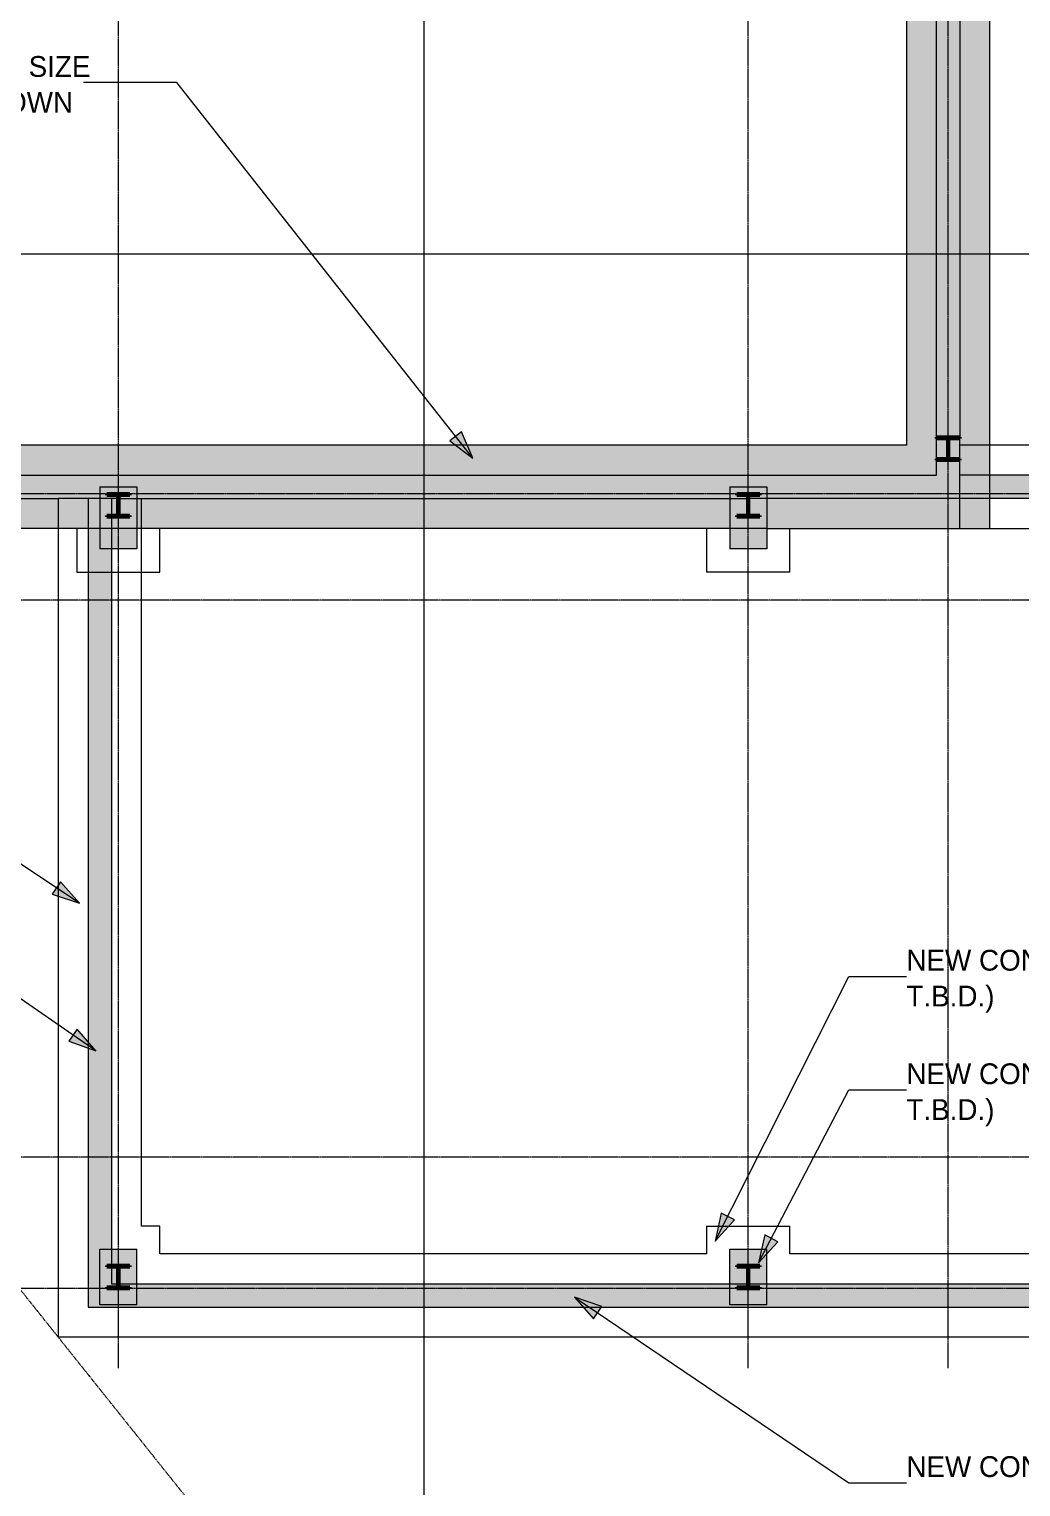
# Model space of a CAD drawing. Header units: inches. Extents: x -4066 to -1367, y 10278 to 12022.
# Drawn here: x -3605 to -3176, y 11019 to 11650 of the extents above; entities that cross this region are included whole.
import ezdxf

# ---------------------------------------------------------------- set-up
doc = ezdxf.new("R2010")
doc.units = ezdxf.units.IN
doc.header["$MEASUREMENT"] = 0
doc.linetypes.add('Double Dash 3_8_', pattern=[1, 0.375, -0.125, 0.125, -0.125, 0.125, -0.125])
doc.linetypes.add('Grid Line 1_2_', pattern=[0.875, 0.5, -0.125, 0.125, -0.125])
for name, color, linetype, lineweight in [('C-PROP-LINE', 91, 'Double Dash 3_8_', 20), ('G-ANNO-SYMB', 111, 'Continuous', 9), ('G-ANNO-TEXT', 231, 'Continuous', 9), ('S-COLS-3', 52, 'Continuous', 9), ('S-COLS-4', 52, 'Continuous', 50), ('S-FNDN', 32, 'Continuous', 13), ('S-FNDN-6', 151, 'Continuous', 13), ('S-FNDN-7', 173, 'Continuous', 13), ('S-FNDN-8', 254, 'Continuous', 13), ('S-FNDN-9', 161, 'Continuous', 13), ('S-GRID-1', 1, 'Grid Line 1_2_', 9)]:
    doc.layers.add(name, color=color, linetype=linetype, lineweight=lineweight)
for name, color, linetype, lineweight, transparency in [('S-FNDN-1', 10, 'Continuous', 13, 0.4), ('S-FNDN-2', 10, 'Continuous', 13, 0.6), ('S-FNDN-3', 32, 'Continuous', 13, 0.4)]:
    doc.layers.add(name, color=color, linetype=linetype, lineweight=lineweight, transparency=transparency)
doc.styles.add('Century Gothic', font='ufonts.com_century-gothic.ttf', dxfattribs={"height": 9})
pattern_1 = [(45, (0, 0), (-9.503515, 9.503515), []), (45, (0, 14.4), (-9.503515, 9.503515), [])]

# ---------------------------------------------------------------- blocks, each defined once
blk = doc.blocks.new('Family - ___-1264376-STRUCTURAL SCHEMATIC - 1ST FLOOR')
at = {"layer": 'C-PROP-LINE'}
blk.add_line((-4036.63, 11639.56), (-2988.48, 10327.31), dxfattribs=at)

msp = doc.modelspace()

# ---------------------------------------------------------------- hatches: boundary and pattern name
at = {"layer": 'G-ANNO-TEXT'}
for points in [[(-3413.11, 11463.95), (-3418.01, 11475.36), (-3423.06, 11471.38)], [(-3583.27, 11271.31), (-3591.51, 11280.61), (-3595.06, 11275.24)], [(-3576.25, 11207.36), (-3584.29, 11216.83), (-3587.95, 11211.55)], [(-3308.22, 11124.98), (-3299.95, 11134.26), (-3305.69, 11137.15)], [(-3289.5, 11115.62), (-3281.1, 11124.78), (-3286.81, 11127.75)], [(-3369.05, 11100.81), (-3360.92, 11091.41), (-3357.32, 11096.74)]]:
    msp.add_hatch(color=256, dxfattribs=at).paths.add_polyline_path(points, flags=0)
at = {"layer": 'S-COLS-3'}
h = msp.add_hatch(dxfattribs=at)
h.set_pattern_fill('FP_2', color=256, style=0, pattern_type=2)
h.set_pattern_definition(pattern_1)
h.paths.add_polyline_path([(-3212.45, 11463.01), (-3202.45, 11463.01), (-3202.45, 11463.57), (-3206.59, 11463.57), (-3207.08, 11463.77), (-3207.28, 11464.26), (-3207.28, 11471.74), (-3207.08, 11472.23), (-3206.59, 11472.43), (-3202.45, 11472.43), (-3202.45, 11472.99), (-3212.45, 11472.99), (-3212.45, 11472.43), (-3208.31, 11472.43), (-3207.83, 11472.23), (-3207.62, 11471.74), (-3207.62, 11464.26), (-3207.83, 11463.77), (-3208.31, 11463.57), (-3212.45, 11463.57)], flags=0)
h = msp.add_hatch(dxfattribs=at)
h.set_pattern_fill('FP_2', color=256, style=0, pattern_type=2)
h.set_pattern_definition(pattern_1)
h.paths.add_polyline_path([(-3571.45, 11438.54), (-3561.45, 11438.54), (-3561.45, 11439.1), (-3565.59, 11439.1), (-3566.08, 11439.3), (-3566.28, 11439.79), (-3566.28, 11447.27), (-3566.08, 11447.76), (-3565.59, 11447.96), (-3561.45, 11447.96), (-3561.45, 11448.52), (-3571.45, 11448.52), (-3571.45, 11447.96), (-3567.31, 11447.96), (-3566.83, 11447.76), (-3566.62, 11447.27), (-3566.62, 11439.79), (-3566.83, 11439.3), (-3567.31, 11439.1), (-3571.45, 11439.1)], flags=0)
h = msp.add_hatch(dxfattribs=at)
h.set_pattern_fill('FP_2', color=256, style=0, pattern_type=2)
h.set_pattern_definition(pattern_1)
h.paths.add_polyline_path([(-3298.95, 11438.54), (-3288.95, 11438.54), (-3288.95, 11439.1), (-3293.09, 11439.1), (-3293.58, 11439.3), (-3293.78, 11439.79), (-3293.78, 11447.27), (-3293.58, 11447.76), (-3293.09, 11447.96), (-3288.95, 11447.96), (-3288.95, 11448.52), (-3298.95, 11448.52), (-3298.95, 11447.96), (-3294.81, 11447.96), (-3294.33, 11447.76), (-3294.12, 11447.27), (-3294.12, 11439.79), (-3294.33, 11439.3), (-3294.81, 11439.1), (-3298.95, 11439.1)], flags=0)
h = msp.add_hatch(dxfattribs=at)
h.set_pattern_fill('FP_2', color=256, style=0, pattern_type=2)
h.set_pattern_definition(pattern_1)
h.paths.add_polyline_path([(-3571.45, 11104.52), (-3561.45, 11104.52), (-3561.45, 11105.08), (-3565.59, 11105.08), (-3566.08, 11105.28), (-3566.28, 11105.77), (-3566.28, 11113.25), (-3566.08, 11113.74), (-3565.59, 11113.94), (-3561.45, 11113.94), (-3561.45, 11114.5), (-3571.45, 11114.5), (-3571.45, 11113.94), (-3567.31, 11113.94), (-3566.83, 11113.74), (-3566.62, 11113.25), (-3566.62, 11105.77), (-3566.83, 11105.28), (-3567.31, 11105.08), (-3571.45, 11105.08)], flags=0)
h = msp.add_hatch(dxfattribs=at)
h.set_pattern_fill('FP_2', color=256, style=0, pattern_type=2)
h.set_pattern_definition(pattern_1)
h.paths.add_polyline_path([(-3298.95, 11104.52), (-3288.95, 11104.52), (-3288.95, 11105.08), (-3293.09, 11105.08), (-3293.58, 11105.28), (-3293.78, 11105.77), (-3293.78, 11113.25), (-3293.58, 11113.74), (-3293.09, 11113.94), (-3288.95, 11113.94), (-3288.95, 11114.5), (-3298.95, 11114.5), (-3298.95, 11113.94), (-3294.81, 11113.94), (-3294.33, 11113.74), (-3294.12, 11113.25), (-3294.12, 11105.77), (-3294.33, 11105.28), (-3294.81, 11105.08), (-3298.95, 11105.08)], flags=0)
at = {"layer": 'S-FNDN-1'}
h = msp.add_hatch(color=256, dxfattribs=at)
h.paths.add_polyline_path([(-3202.45, 11446.52), (-3202.45, 11463.01), (-3212.45, 11463.01), (-3212.45, 11446.52)], flags=0)
h.paths.add_polyline_path([(-3208.31, 11463.57), (-3207.83, 11463.77), (-3207.62, 11464.26), (-3207.62, 11471.74), (-3207.83, 11472.23), (-3208.31, 11472.43), (-3212.45, 11472.43), (-3212.45, 11463.57), (-3212.25, 11463.57)], flags=0)
h.paths.add_polyline_path([(-3202.45, 11463.57), (-3202.45, 11472.43), (-3206.59, 11472.43), (-3207.08, 11472.23), (-3207.28, 11471.74), (-3207.28, 11464.26), (-3207.08, 11463.77), (-3206.59, 11463.57)], flags=0)
h.paths.add_polyline_path([(-3206.59, 11472.99), (-3202.45, 11472.99), (-3202.45, 11747.66), (-3212.45, 11747.66), (-3212.45, 11472.99), (-3208.31, 11472.99)], flags=0)
h.paths.add_polyline_path([(-3202.45, 11748.21), (-3202.45, 11757.08), (-3206.59, 11757.08), (-3207.08, 11756.88), (-3207.28, 11756.39), (-3207.28, 11748.91), (-3207.08, 11748.42), (-3206.59, 11748.21), (-3204.12, 11748.21)], flags=0)
h.paths.add_polyline_path([(-3212.45, 11748.21), (-3208.31, 11748.21), (-3207.83, 11748.42), (-3207.62, 11748.91), (-3207.62, 11756.39), (-3207.83, 11756.88), (-3208.31, 11757.08), (-3212.45, 11757.08), (-3212.45, 11748.42)], flags=0)
h.paths.add_polyline_path([(-3203.85, 11757.64), (-3202.45, 11757.64), (-3202.45, 11816.4), (-3212.45, 11816.4), (-3212.45, 11757.64), (-3206.59, 11757.64)], flags=0)
msp.add_hatch(color=256, dxfattribs=at).paths.add_polyline_path([(-3212.45, 11446.52), (-3212.45, 11456.52), (-3774.01, 11456.52), (-3786.39, 11446.52), (-3574.45, 11446.52), (-3574.45, 11451.52), (-3558.45, 11451.52), (-3558.45, 11446.52), (-3301.95, 11446.52), (-3301.95, 11451.52), (-3285.95, 11451.52), (-3285.95, 11446.52), (-3249.43, 11446.52)], flags=0)
h = msp.add_hatch(color=256, dxfattribs=at)
h.paths.add_polyline_path([(-3301.95, 11446.52), (-3294.12, 11446.52), (-3294.12, 11447.27), (-3294.33, 11447.76), (-3294.81, 11447.96), (-3298.95, 11447.96), (-3298.95, 11448.52), (-3288.95, 11448.52), (-3288.95, 11447.96), (-3293.09, 11447.96), (-3293.58, 11447.76), (-3293.78, 11447.27), (-3293.78, 11446.52), (-3285.95, 11446.52), (-3285.95, 11451.52), (-3301.95, 11451.52), (-3301.95, 11447.96)], flags=0)
h.paths.add_polyline_path([(-3571.45, 11446.52), (-3566.62, 11446.52), (-3566.62, 11447.27), (-3566.83, 11447.76), (-3567.31, 11447.96), (-3571.45, 11447.96), (-3571.45, 11448.52), (-3561.45, 11448.52), (-3561.45, 11447.96), (-3565.59, 11447.96), (-3566.08, 11447.76), (-3566.28, 11447.27), (-3566.28, 11446.52), (-3558.45, 11446.52), (-3558.45, 11451.52), (-3574.45, 11451.52), (-3574.45, 11446.52)], flags=0)
at = {"layer": 'S-FNDN-2'}
h = msp.add_hatch(color=256, dxfattribs=at)
h.paths.add_polyline_path([(-3225.45, 11469.52), (-3207.62, 11469.52), (-3207.62, 11471.74), (-3207.83, 11472.23), (-3208.31, 11472.43), (-3212.45, 11472.43), (-3212.45, 11472.99), (-3202.45, 11472.99), (-3202.45, 11472.43), (-3206.59, 11472.43), (-3207.08, 11472.23), (-3207.28, 11471.74), (-3207.28, 11469.52), (-3189.45, 11469.52), (-3189.45, 11829.4), (-3225.45, 11829.4), (-3225.45, 11529.5)], flags=0)
h.paths.add_polyline_path([(-3208.31, 11747.66), (-3212.45, 11747.66), (-3212.45, 11748.21), (-3208.31, 11748.21), (-3207.83, 11748.42), (-3207.62, 11748.91), (-3207.62, 11756.39), (-3207.83, 11756.88), (-3208.31, 11757.08), (-3212.45, 11757.08), (-3212.45, 11757.64), (-3202.45, 11757.64), (-3202.45, 11757.08), (-3206.59, 11757.08), (-3207.08, 11756.88), (-3207.28, 11756.39), (-3207.28, 11748.91), (-3207.08, 11748.42), (-3206.59, 11748.21), (-3202.45, 11748.21), (-3202.45, 11747.66), (-3206.59, 11747.66)], flags=0)
h = msp.add_hatch(color=256, dxfattribs=at)
h.paths.add_polyline_path([(-3275.95, 11433.52), (-3202.45, 11433.52), (-3202.45, 11463.01), (-3212.45, 11463.01), (-3212.45, 11463.57), (-3208.31, 11463.57), (-3207.83, 11463.77), (-3207.62, 11464.26), (-3207.62, 11469.52), (-3778.6, 11469.52), (-3765.88, 11433.52), (-3592.45, 11433.52), (-3592.45, 11446.52), (-3574.45, 11446.52), (-3574.45, 11451.52), (-3558.45, 11451.52), (-3558.45, 11446.52), (-3556.45, 11446.52), (-3556.45, 11433.52), (-3301.95, 11433.52), (-3301.95, 11451.52), (-3285.95, 11451.52), (-3285.95, 11433.52)], flags=0)
h.paths.add_polyline_path([(-3202.45, 11463.57), (-3202.45, 11469.52), (-3207.28, 11469.52), (-3207.28, 11464.26), (-3207.08, 11463.77), (-3206.59, 11463.57)], flags=0)
h = msp.add_hatch(color=256, dxfattribs=at)
h.paths.add_polyline_path([(-3202.45, 11433.52), (-3189.45, 11433.52), (-3189.45, 11446.52), (-3202.45, 11446.52)], flags=0)
h.paths.add_polyline_path([(-3592.45, 11433.52), (-3579.45, 11433.52), (-3579.45, 11446.52), (-3592.45, 11446.52), (-3592.45, 11435)], flags=0)
h.paths.add_polyline_path([(-3558.45, 11433.52), (-3556.45, 11433.52), (-3556.45, 11446.52), (-3558.45, 11446.52), (-3558.45, 11435.08)], flags=0)
h.paths.add_polyline_path([(-3202.45, 11456.52), (-3189.45, 11456.52), (-3189.45, 11469.52), (-3202.45, 11469.52), (-3202.45, 11463.01)], flags=0)
h = msp.add_hatch(color=256, dxfattribs=at)
h.paths.add_polyline_path([(-3558.45, 11433.52), (-3558.45, 11446.52), (-3566.28, 11446.52), (-3566.28, 11439.79), (-3566.08, 11439.3), (-3565.59, 11439.1), (-3561.45, 11439.1), (-3561.45, 11438.54), (-3569.45, 11438.54), (-3569.45, 11433.52)], flags=0)
h.paths.add_polyline_path([(-3579.45, 11433.52), (-3574.45, 11433.52), (-3574.45, 11446.52), (-3579.45, 11446.52), (-3579.45, 11438.37)], flags=0)
h.paths.add_polyline_path([(-3567.31, 11439.1), (-3566.83, 11439.3), (-3566.62, 11439.79), (-3566.62, 11446.52), (-3569.45, 11446.52), (-3569.45, 11439.1)], flags=0)
h.paths.add_polyline_path([(-3202.45, 11446.52), (-3189.45, 11446.52), (-3189.45, 11456.52), (-3202.45, 11456.52)], flags=0)
h = msp.add_hatch(color=256, dxfattribs=at)
h.paths.add_polyline_path([(-3285.95, 11433.52), (-3285.95, 11451.52), (-3301.95, 11451.52), (-3301.95, 11433.52), (-3288.95, 11433.52)], flags=0)
h.paths.add_polyline_path([(-3298.95, 11438.54), (-3298.95, 11439.1), (-3294.81, 11439.1), (-3294.33, 11439.3), (-3294.12, 11439.79), (-3294.12, 11447.27), (-3294.33, 11447.76), (-3294.81, 11447.96), (-3298.95, 11447.96), (-3298.95, 11448.52), (-3288.95, 11448.52), (-3288.95, 11447.96), (-3293.09, 11447.96), (-3293.58, 11447.76), (-3293.78, 11447.27), (-3293.78, 11439.79), (-3293.58, 11439.3), (-3293.09, 11439.1), (-3288.95, 11439.1), (-3288.95, 11438.54), (-3294.81, 11438.54)], flags=0)
h.paths.add_polyline_path([(-3566.28, 11446.52), (-3558.45, 11446.52), (-3558.45, 11451.52), (-3574.45, 11451.52), (-3574.45, 11446.52), (-3566.62, 11446.52), (-3566.62, 11447.27), (-3566.83, 11447.76), (-3567.31, 11447.96), (-3571.45, 11447.96), (-3571.45, 11448.52), (-3561.45, 11448.52), (-3561.45, 11447.96), (-3565.59, 11447.96), (-3566.08, 11447.76), (-3566.28, 11447.27)], flags=0)
msp.add_hatch(color=256, dxfattribs=at).paths.add_polyline_path([(-3569.45, 11433.52), (-3569.45, 11438.54), (-3571.45, 11438.54), (-3571.45, 11439.1), (-3569.45, 11439.1), (-3569.45, 11446.52), (-3574.45, 11446.52), (-3574.45, 11433.52)], flags=0)
at = {"layer": 'S-FNDN-3'}
h = msp.add_hatch(color=256, dxfattribs=at)
h.paths.add_polyline_path([(-3574.45, 11424.64), (-3558.45, 11424.64), (-3558.45, 11451.52), (-3574.45, 11451.52), (-3574.45, 11438.25)], flags=0)
h.paths.add_polyline_path([(-3571.45, 11438.54), (-3571.45, 11439.1), (-3567.31, 11439.1), (-3566.83, 11439.3), (-3566.62, 11439.79), (-3566.62, 11447.27), (-3566.83, 11447.76), (-3567.31, 11447.96), (-3571.45, 11447.96), (-3571.45, 11448.52), (-3561.45, 11448.52), (-3561.45, 11447.96), (-3565.59, 11447.96), (-3566.08, 11447.76), (-3566.28, 11447.27), (-3566.28, 11439.79), (-3566.08, 11439.3), (-3565.59, 11439.1), (-3561.45, 11439.1), (-3561.45, 11438.54), (-3567.31, 11438.54)], flags=0)
h = msp.add_hatch(color=256, dxfattribs=at)
h.paths.add_polyline_path([(-3301.95, 11424.64), (-3285.95, 11424.64), (-3285.95, 11451.52), (-3301.95, 11451.52), (-3301.95, 11438.25)], flags=0)
h.paths.add_polyline_path([(-3298.95, 11438.54), (-3298.95, 11439.1), (-3294.81, 11439.1), (-3294.33, 11439.3), (-3294.12, 11439.79), (-3294.12, 11447.27), (-3294.33, 11447.76), (-3294.81, 11447.96), (-3298.95, 11447.96), (-3298.95, 11448.52), (-3288.95, 11448.52), (-3288.95, 11447.96), (-3293.09, 11447.96), (-3293.58, 11447.76), (-3293.78, 11447.27), (-3293.78, 11439.79), (-3293.58, 11439.3), (-3293.09, 11439.1), (-3288.95, 11439.1), (-3288.95, 11438.54), (-3294.81, 11438.54)], flags=0)
h = msp.add_hatch(color=256, dxfattribs=at)
h.paths.add_polyline_path([(-3026.33, 11446.52), (-3026.2, 11446.52), (-3026.2, 11456.52), (-3026.33, 11456.52)], flags=0)
h.paths.add_polyline_path([(-3040.96, 11446.52), (-3036.33, 11446.52), (-3036.33, 11447.96), (-3040.47, 11447.96), (-3040.96, 11447.76), (-3041.16, 11447.27), (-3041.16, 11446.52)], flags=0)
h.paths.add_polyline_path([(-3041.5, 11446.52), (-3041.5, 11447.27), (-3041.7, 11447.76), (-3042.19, 11447.96), (-3046.33, 11447.96), (-3046.33, 11448.52), (-3036.33, 11448.52), (-3036.33, 11456.52), (-3202.45, 11456.52), (-3202.45, 11446.52), (-3041.7, 11446.52)], flags=0)
msp.add_hatch(color=256, dxfattribs=at).paths.add_polyline_path([(-3579.45, 11096.52), (-3569.45, 11096.52), (-3569.45, 11104.52), (-3571.45, 11104.52), (-3571.45, 11105.08), (-3569.45, 11105.08), (-3569.45, 11113.94), (-3571.45, 11113.94), (-3571.45, 11114.5), (-3569.45, 11114.5), (-3569.45, 11438.54), (-3571.45, 11438.54), (-3571.45, 11439.1), (-3569.45, 11439.1), (-3569.45, 11446.52), (-3579.45, 11446.52), (-3579.45, 11104.52)], flags=0)
h = msp.add_hatch(color=256, dxfattribs=at)
h.paths.add_polyline_path([(-3574.45, 11097.51), (-3558.45, 11097.51), (-3558.45, 11121.51), (-3574.45, 11121.51), (-3574.45, 11104.52)], flags=0)
h.paths.add_polyline_path([(-3561.45, 11104.52), (-3571.45, 11104.52), (-3571.45, 11105.08), (-3567.31, 11105.08), (-3566.83, 11105.28), (-3566.62, 11105.77), (-3566.62, 11113.25), (-3566.83, 11113.74), (-3567.31, 11113.94), (-3571.45, 11113.94), (-3571.45, 11114.5), (-3561.45, 11114.5), (-3561.45, 11113.94), (-3565.59, 11113.94), (-3566.08, 11113.74), (-3566.28, 11113.25), (-3566.28, 11105.77), (-3566.08, 11105.28), (-3565.59, 11105.08), (-3561.45, 11105.08)], flags=0)
h = msp.add_hatch(color=256, dxfattribs=at)
h.paths.add_polyline_path([(-3301.95, 11097.51), (-3285.95, 11097.51), (-3285.95, 11121.51), (-3301.95, 11121.51), (-3301.95, 11104.52)], flags=0)
h.paths.add_polyline_path([(-3288.95, 11104.52), (-3298.95, 11104.52), (-3298.95, 11105.08), (-3294.81, 11105.08), (-3294.33, 11105.28), (-3294.12, 11105.77), (-3294.12, 11113.25), (-3294.33, 11113.74), (-3294.81, 11113.94), (-3298.95, 11113.94), (-3298.95, 11114.5), (-3288.95, 11114.5), (-3288.95, 11113.94), (-3293.09, 11113.94), (-3293.58, 11113.74), (-3293.78, 11113.25), (-3293.78, 11105.77), (-3293.58, 11105.28), (-3293.09, 11105.08), (-3288.95, 11105.08)], flags=0)
h = msp.add_hatch(color=256, dxfattribs=at)
h.paths.add_polyline_path([(-3026.2, 11096.52), (-3026.2, 11106.52), (-3041.16, 11106.52), (-3041.16, 11105.77), (-3040.96, 11105.28), (-3040.47, 11105.08), (-3036.33, 11105.08), (-3036.33, 11104.52), (-3046.33, 11104.52), (-3046.33, 11105.08), (-3042.19, 11105.08), (-3041.7, 11105.28), (-3041.5, 11105.77), (-3041.5, 11106.52), (-3293.78, 11106.52), (-3293.78, 11105.77), (-3293.58, 11105.28), (-3293.09, 11105.08), (-3288.95, 11105.08), (-3288.95, 11104.52), (-3298.95, 11104.52), (-3298.95, 11105.08), (-3294.81, 11105.08), (-3294.33, 11105.28), (-3294.12, 11105.77), (-3294.12, 11106.52), (-3566.28, 11106.52), (-3566.28, 11105.77), (-3566.08, 11105.28), (-3565.59, 11105.08), (-3561.45, 11105.08), (-3561.45, 11104.52), (-3569.45, 11104.52), (-3569.45, 11096.52), (-3036.33, 11096.52)], flags=0)
h.paths.add_polyline_path([(-3569.45, 11105.08), (-3567.31, 11105.08), (-3566.83, 11105.28), (-3566.62, 11105.77), (-3566.62, 11106.52), (-3569.45, 11106.52), (-3569.45, 11105.28)], flags=0)

# ---------------------------------------------------------------- linework, layer by layer
at = {"layer": 'G-ANNO-SYMB'}
for p, q in [((-3434.23, 11847.41), (-3434.23, 10300.09)), ((-4007.91, 11552.4), (-1529.83, 11552.4))]:
    msp.add_line(p, q, dxfattribs=at)
at = {"layer": 'G-ANNO-TEXT'}
for p, q in [((-3541.22, 11626.46), (-3581.55, 11626.46)), ((-3413.11, 11463.95), (-3541.22, 11626.46)), ((-3418.01, 11475.36), (-3423.06, 11471.38)), ((-3423.06, 11471.38), (-3413.11, 11463.95)), ((-3413.11, 11463.95), (-3418.01, 11475.36)), ((-3583.27, 11271.31), (-3634.04, 11304.85)), ((-3591.51, 11280.61), (-3595.06, 11275.24)), ((-3583.27, 11271.31), (-3591.51, 11280.61)), ((-3595.06, 11275.24), (-3583.27, 11271.31)), ((-3576.25, 11207.36), (-3634.04, 11247.38)), ((-3308.22, 11124.98), (-3250.5, 11239.64)), ((-3250.5, 11239.64), (-3225.54, 11239.64)), ((-3584.29, 11216.83), (-3587.95, 11211.55)), ((-3587.95, 11211.55), (-3576.25, 11207.36)), ((-3576.25, 11207.36), (-3584.29, 11216.83)), ((-3289.5, 11115.62), (-3250.5, 11190.5)), ((-3250.5, 11190.5), (-3225.54, 11190.5)), ((-3305.69, 11137.15), (-3308.22, 11124.98)), ((-3299.95, 11134.26), (-3305.69, 11137.15)), ((-3308.22, 11124.98), (-3299.95, 11134.26)), ((-3286.81, 11127.75), (-3289.5, 11115.62)), ((-3289.5, 11115.62), (-3281.1, 11124.78)), ((-3281.1, 11124.78), (-3286.81, 11127.75)), ((-3369.05, 11100.81), (-3360.92, 11091.41)), ((-3357.32, 11096.74), (-3369.05, 11100.81)), ((-3369.05, 11100.81), (-3250.5, 11020.47)), ((-3360.92, 11091.41), (-3357.32, 11096.74)), ((-3250.5, 11020.47), (-3225.54, 11020.47))]:
    msp.add_line(p, q, dxfattribs=at)
at = {"layer": 'S-COLS-4'}
for p, q in [((-3202.45, 11472.99), (-3212.45, 11472.99)), ((-3212.45, 11472.99), (-3212.45, 11472.43)), ((-3212.45, 11472.43), (-3208.31, 11472.43)), ((-3207.62, 11471.74), (-3207.62, 11464.26)), ((-3207.28, 11464.26), (-3207.28, 11471.74)), ((-3206.59, 11472.43), (-3202.45, 11472.43)), ((-3202.45, 11472.43), (-3202.45, 11472.99)), ((-3208.31, 11463.57), (-3212.45, 11463.57)), ((-3212.45, 11463.57), (-3212.45, 11463.01)), ((-3202.45, 11463.57), (-3206.59, 11463.57)), ((-3202.45, 11463.01), (-3202.45, 11463.57)), ((-3212.45, 11463.01), (-3202.45, 11463.01)), ((-3561.45, 11448.52), (-3571.45, 11448.52)), ((-3571.45, 11448.52), (-3571.45, 11447.96)), ((-3571.45, 11447.96), (-3567.31, 11447.96)), ((-3566.62, 11447.27), (-3566.62, 11439.79)), ((-3566.28, 11439.79), (-3566.28, 11447.27)), ((-3565.59, 11447.96), (-3561.45, 11447.96)), ((-3561.45, 11447.96), (-3561.45, 11448.52)), ((-3288.95, 11448.52), (-3298.95, 11448.52)), ((-3298.95, 11448.52), (-3298.95, 11447.96)), ((-3298.95, 11447.96), (-3294.81, 11447.96)), ((-3294.12, 11447.27), (-3294.12, 11439.79)), ((-3293.78, 11439.79), (-3293.78, 11447.27)), ((-3293.09, 11447.96), (-3288.95, 11447.96)), ((-3288.95, 11447.96), (-3288.95, 11448.52)), ((-3567.31, 11439.1), (-3571.45, 11439.1)), ((-3571.45, 11439.1), (-3571.45, 11438.54)), ((-3571.45, 11438.54), (-3561.45, 11438.54)), ((-3561.45, 11439.1), (-3565.59, 11439.1)), ((-3561.45, 11438.54), (-3561.45, 11439.1)), ((-3294.81, 11439.1), (-3298.95, 11439.1)), ((-3298.95, 11439.1), (-3298.95, 11438.54)), ((-3298.95, 11438.54), (-3288.95, 11438.54)), ((-3288.95, 11439.1), (-3293.09, 11439.1)), ((-3288.95, 11438.54), (-3288.95, 11439.1)), ((-3561.45, 11114.5), (-3571.45, 11114.5)), ((-3571.45, 11114.5), (-3571.45, 11113.94)), ((-3571.45, 11113.94), (-3567.31, 11113.94)), ((-3566.62, 11113.25), (-3566.62, 11105.77)), ((-3566.28, 11105.77), (-3566.28, 11113.25)), ((-3565.59, 11113.94), (-3561.45, 11113.94)), ((-3561.45, 11113.94), (-3561.45, 11114.5)), ((-3288.95, 11114.5), (-3298.95, 11114.5)), ((-3298.95, 11114.5), (-3298.95, 11113.94)), ((-3298.95, 11113.94), (-3294.81, 11113.94)), ((-3294.12, 11113.25), (-3294.12, 11105.77)), ((-3293.78, 11105.77), (-3293.78, 11113.25)), ((-3293.09, 11113.94), (-3288.95, 11113.94)), ((-3288.95, 11113.94), (-3288.95, 11114.5)), ((-3567.31, 11105.08), (-3571.45, 11105.08)), ((-3571.45, 11105.08), (-3571.45, 11104.52)), ((-3571.45, 11104.52), (-3561.45, 11104.52)), ((-3561.45, 11105.08), (-3565.59, 11105.08)), ((-3561.45, 11104.52), (-3561.45, 11105.08)), ((-3294.81, 11105.08), (-3298.95, 11105.08)), ((-3298.95, 11105.08), (-3298.95, 11104.52)), ((-3298.95, 11104.52), (-3288.95, 11104.52)), ((-3288.95, 11105.08), (-3293.09, 11105.08)), ((-3288.95, 11104.52), (-3288.95, 11105.08))]:
    msp.add_line(p, q, dxfattribs=at)
for centre, start, end in [((-3208.31, 11471.74), 0, 90), ((-3206.59, 11471.74), 90, 180), ((-3208.31, 11464.26), 270, 0), ((-3206.59, 11464.26), 180, 270), ((-3567.31, 11447.27), 0, 90), ((-3565.59, 11447.27), 90, 180), ((-3294.81, 11447.27), 0, 90), ((-3293.09, 11447.27), 90, 180), ((-3567.31, 11439.79), 270, 0), ((-3565.59, 11439.79), 180, 270), ((-3294.81, 11439.79), 270, 0), ((-3293.09, 11439.79), 180, 270), ((-3567.31, 11113.25), 0, 90), ((-3565.59, 11113.25), 90, 180), ((-3294.81, 11113.25), 0, 90), ((-3293.09, 11113.25), 90, 180), ((-3567.31, 11105.77), 270, 0), ((-3565.59, 11105.77), 180, 270), ((-3294.81, 11105.77), 270, 0), ((-3293.09, 11105.77), 180, 270)]:
    msp.add_arc(centre, 0.691, start, end, dxfattribs=at)
at = {"layer": 'S-FNDN'}
for p, q in [((-3049.33, 11469.52), (-3202.45, 11469.52)), ((-3202.45, 11433.52), (-3202.45, 11463.57)), ((-3574.45, 11451.52), (-3574.45, 11424.64)), ((-3574.45, 11451.52), (-3558.45, 11451.52)), ((-3558.45, 11451.52), (-3558.45, 11424.64)), ((-3301.95, 11451.52), (-3301.95, 11424.64)), ((-3301.95, 11451.52), (-3285.95, 11451.52)), ((-3285.95, 11451.52), (-3285.95, 11424.64)), ((-3026.2, 11456.52), (-3202.45, 11456.52)), ((-3566.62, 11446.52), (-3592.45, 11446.52)), ((-3592.45, 11446.52), (-3592.45, 11083.52)), ((-3579.45, 11446.52), (-3579.45, 11096.52)), ((-3569.45, 11446.52), (-3569.45, 11439.1)), ((-3566.28, 11446.52), (-3556.45, 11446.52)), ((-3556.45, 11131.51), (-3556.45, 11446.52)), ((-3041.5, 11446.52), (-3293.78, 11446.52)), ((-3569.45, 11438.54), (-3569.45, 11114.5)), ((-3584.45, 11433.52), (-3584.45, 11414.64)), ((-3548.45, 11414.64), (-3548.45, 11433.52)), ((-3311.95, 11433.52), (-3311.95, 11414.64)), ((-3285.95, 11433.52), (-3049.33, 11433.52)), ((-3275.95, 11414.64), (-3275.95, 11433.52)), ((-3558.45, 11424.64), (-3574.45, 11424.64)), ((-3285.95, 11424.64), (-3301.95, 11424.64)), ((-3584.45, 11414.64), (-3548.45, 11414.64)), ((-3275.95, 11414.64), (-3311.95, 11414.64)), ((-3548.45, 11131.51), (-3556.45, 11131.51)), ((-3548.45, 11119.52), (-3548.45, 11131.51)), ((-3311.95, 11131.51), (-3275.95, 11131.51)), ((-3311.95, 11131.51), (-3311.95, 11119.52)), ((-3275.95, 11119.52), (-3275.95, 11131.51)), ((-3574.45, 11097.51), (-3574.45, 11121.51)), ((-3574.45, 11121.51), (-3558.45, 11121.51)), ((-3558.45, 11097.51), (-3558.45, 11121.51)), ((-3311.95, 11119.52), (-3548.45, 11119.52)), ((-3301.95, 11097.51), (-3301.95, 11121.51)), ((-3301.95, 11121.51), (-3285.95, 11121.51)), ((-3285.95, 11097.51), (-3285.95, 11121.51)), ((-3059.33, 11119.52), (-3275.95, 11119.52)), ((-3569.45, 11113.94), (-3569.45, 11106.52)), ((-3569.45, 11106.52), (-3566.62, 11106.52)), ((-3566.28, 11106.52), (-3294.12, 11106.52)), ((-3293.78, 11106.52), (-3041.5, 11106.52)), ((-3558.45, 11097.51), (-3574.45, 11097.51)), ((-3285.95, 11097.51), (-3301.95, 11097.51)), ((-3579.45, 11096.52), (-3026.2, 11096.52)), ((-3039.2, 11083.52), (-3592.45, 11083.52))]:
    msp.add_line(p, q, dxfattribs=at)
at = {"layer": 'S-FNDN-6'}
for p, q in [((-3212.45, 11472.99), (-3212.45, 11472.43)), ((-3770.47, 11446.52), (-3592.45, 11446.52)), ((-3556.45, 11446.52), (-3294.12, 11446.52))]:
    msp.add_line(p, q, dxfattribs=at)
at = {"layer": 'S-FNDN-7'}
for p, q in [((-3225.45, 11829.4), (-3225.45, 11469.52)), ((-3189.45, 11469.52), (-3189.45, 11793.4)), ((-3202.45, 11757.64), (-3202.45, 11472.43)), ((-3212.45, 11472.99), (-3212.45, 11747.66)), ((-3212.45, 11456.52), (-3212.45, 11472.43)), ((-3225.45, 11469.52), (-3778.6, 11469.52)), ((-3774.01, 11456.52), (-3212.45, 11456.52))]:
    msp.add_line(p, q, dxfattribs=at)
at = {"layer": 'S-FNDN-8'}
msp.add_line((-3202.45, 11463.57), (-3202.45, 11472.43), dxfattribs=at)
at = {"layer": 'S-FNDN-9'}
for p, q in [((-3189.45, 11433.52), (-3189.45, 11469.52)), ((-3285.95, 11433.52), (-3765.88, 11433.52))]:
    msp.add_line(p, q, dxfattribs=at)
at = {"layer": 'S-GRID-1'}
for p, q in [((-3566.45, 11070.13), (-3566.45, 11973.42)), ((-3293.95, 11070.13), (-3293.95, 11973.42)), ((-3207.45, 11070.13), (-3207.45, 11973.42)), ((-2971.96, 11448.52), (-3914.18, 11448.52)), ((-1374.38, 11402.4), (-3914.18, 11402.4)), ((-1374.38, 11161.4), (-3914.18, 11161.4)), ((-2971.96, 11104.52), (-3914.18, 11104.52))]:
    msp.add_line(p, q, dxfattribs=at)

# ---------------------------------------------------------------- block references
at = {"layer": 'C-PROP-LINE'}
msp.add_blockref('Family - ___-1264376-STRUCTURAL SCHEMATIC - 1ST FLOOR', (0, 0), dxfattribs=at)

# ---------------------------------------------------------------- texts
at = {"layer": 'G-ANNO-TEXT', "char_height": 9, "attachment_point": 1, "style": 'Century Gothic'}
for s, insert, width in [('EXISTING FOOTING - SIZE', (-3730.31, 11637.95), 180.285), ('UNKNOWN', (-3649.56, 11622.45), 82.416), ('NEW CONCRETE FOOTING (SIZE', (-3225.54, 11251.13), 232.098), ('T.B.D.)', (-3225.54, 11235.63), 45.147), ('NEW CONCRETE PIER (SIZE', (-3225.54, 11201.99), 193.011), ('T.B.D.)', (-3225.54, 11186.49), 45.147), ('NEW CONCRETE FOUNDATION', (-3225.54, 11031.97), 226.644)]:
    msp.add_mtext(s, dxfattribs=dict(at, insert=insert, width=width))

doc.saveas('drawing.dxf')
